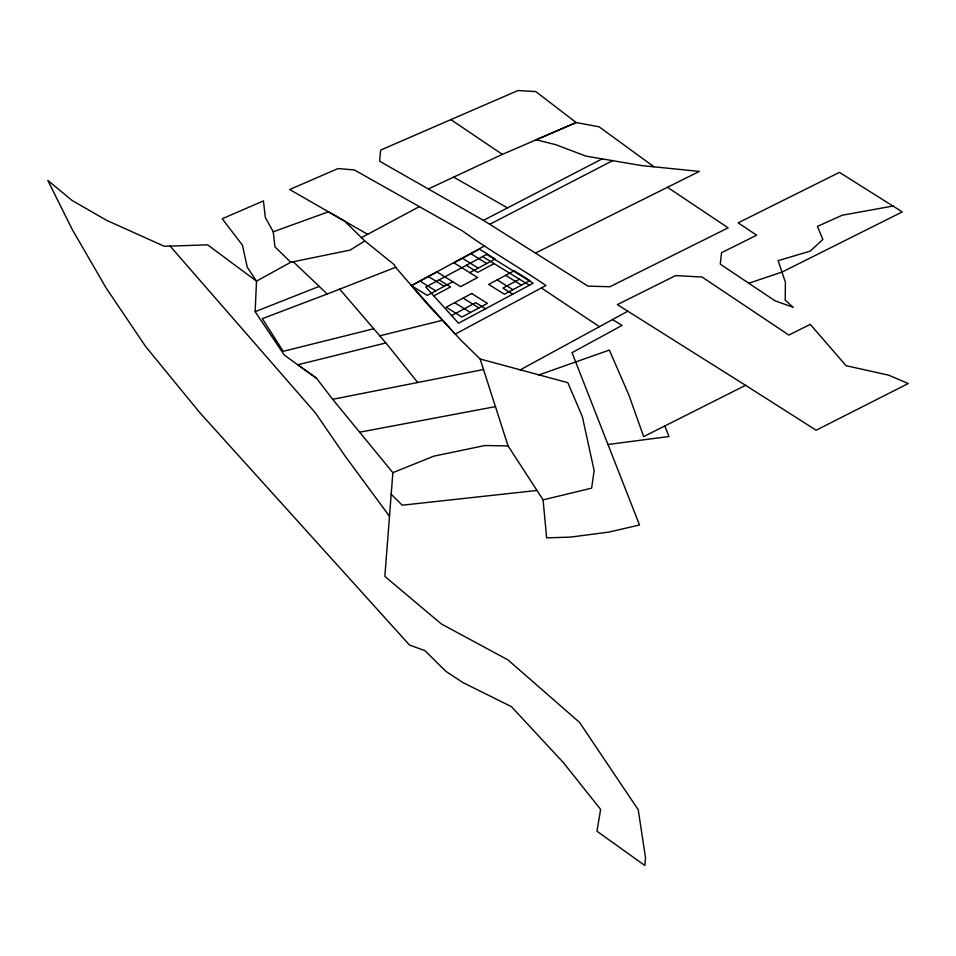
<?xml version="1.0" encoding="UTF-8"?>
<svg xmlns="http://www.w3.org/2000/svg" width="956" height="956" viewBox="0 0 956 956"><rect width="100%" height="100%" fill="white"/><g stroke="black" fill="none" stroke-linecap="round" stroke-linejoin="round"><path stroke-width="1.43" d="M395.641 267.298L394.266 264.681L364.786 240.924L350.159 250.09L290.779 262.243L256.507 281.136L207.607 244.832L164.312 246.29L106.63 220.346L72.035 200.425L47.8 180.373L72.345 229.655L105.973 287.72L145.611 346.49L199.744 412.61L409.491 645.025L424.858 650.582L445.914 671.387L463.027 682.632L511.4 706.627L563.299 762.518L600.631 809.409L596.962 831.206L644.81 865.479L645.527 857.783L638.238 809.768L579.563 722.413L507.935 659.879L441.302 623.921L384.85 576.384L392.868 472.682L332.652 399.309L316.555 378.253L284.374 355.166L255.156 311.68L256.507 281.136L247.269 267.238L242.394 245.106L222.21 218.769L263.45 200.891L265.326 217.43L273.249 231.806L274.934 246.839L290.779 262.243L293.241 261.741L327.239 294.006L395.641 267.298L428.599 305.526L461.151 340.42L480.139 359.002L508.054 445.914L543.092 499.869L546.641 537.87L570.708 537.081L608.9 532.086L639.504 524.999L572.035 352.68L622.045 325.41L612.497 319.567M520.028 369.972L627.817 311.214M484.692 245.895L411.439 285.617L455.271 334.11L545.948 285.509C518.57 266.915 489.484 250.52 462.835 231.161L354.341 169.929L338.006 168.567L289.668 189.515L367.63 234.328M273.249 231.806L328.434 211.802L344.602 221.087L361.44 237.638L419.325 206.639M452.726 281.769L427.213 295.428L411.427 285.617L436.94 271.946L460.577 286.645L477.582 277.539L453.945 262.828L479.446 249.157L495.232 258.98L469.719 272.651M433.797 295.882L450.467 286.955L439.103 279.893M494.061 263.593L477.665 272.376L466.301 265.302M451.602 315.588L475.718 302.658L485.529 308.764M519.49 279.212L502.928 288.079L512.727 294.173M653.832 166.714L599.185 126.849L576.181 122.535L535.778 91.585L517.985 90.521L380.631 150.08L379.592 161.194L483.461 220.358L602.137 158.875M489.735 224.313L612.605 160.656M745.549 385.316L617.349 304.629L675.665 275.579L702.086 277.037L788.843 335.054L810.258 324.371L846.06 365.694L888.781 375.206L908.2 383.559L816.149 430.224L745.549 385.316L643.675 436.617L628.69 394.529L609.319 350.075L538.718 375.003M535.456 253.089L699.326 171.411L641.5 165.567L585.873 156.103L555.926 144.738L536.22 139.767L576.181 122.535L502.342 154.382L428.324 188.953M392.868 472.682L433.773 456.167L484.907 445.52L508.054 445.914M255.156 311.68L319.22 286.382M327.239 294.006L262.338 318.659L283.191 351.33L373.724 328.756M748.763 283.239L781.984 272.09L902.273 211.909L839.428 172.379L738.152 222.844L756.65 235.212L721.517 252.719L720.274 264.179L775.005 300.793L793.217 307.318L785.211 300.256L785.414 282.247L778.124 260.653L810.21 251.141L822.865 239.454L817.44 226.405L842.236 215.22L893.406 205.97M379.795 335.831L442.377 320.296M417.736 382.508L385.889 342.929L297.782 364.786L316.555 378.253M543.092 499.869L591.645 488.146L594.13 470.555L582.359 416.661L567.816 382.663L480.139 359.002M332.652 399.309L483.545 369.506M359.647 432.196L495.555 406.611M608.016 444.492L668.997 436.522L664.85 425.946M536.973 490.464L402.213 505.198L391.052 494.085M453.67 177.111L507.517 207.906M482.625 256.555L529.349 285.27M470.938 253.722L486.724 263.533M505.664 275.316L521.45 285.139M462.441 258.275L478.227 268.098M497.168 279.869L512.954 289.692M428.431 276.499L444.217 286.322M463.158 298.105L478.944 307.916M419.935 281.064L435.721 290.875M454.662 302.658L470.448 312.469M483.461 220.358L587.952 286.131L609.94 286.74L728.125 227.839L667.491 187.28M541.383 287.959L599.424 326.701M450.874 119.62L502.342 154.382M361.44 237.638L364.786 240.924M170.096 246.098L315.444 412.956L345.594 456.753L389.2 515.893M339.703 289.142L385.889 342.929M486.688 254.38L425.79 287.015L458.522 323.236L533.113 283.251L486.688 254.38M471.666 293.54L446.153 307.211L461.939 317.034L487.452 303.363L471.666 293.54M514.173 270.763L488.671 284.434L504.457 294.245L529.959 280.574L514.173 270.763"/></g></svg>
